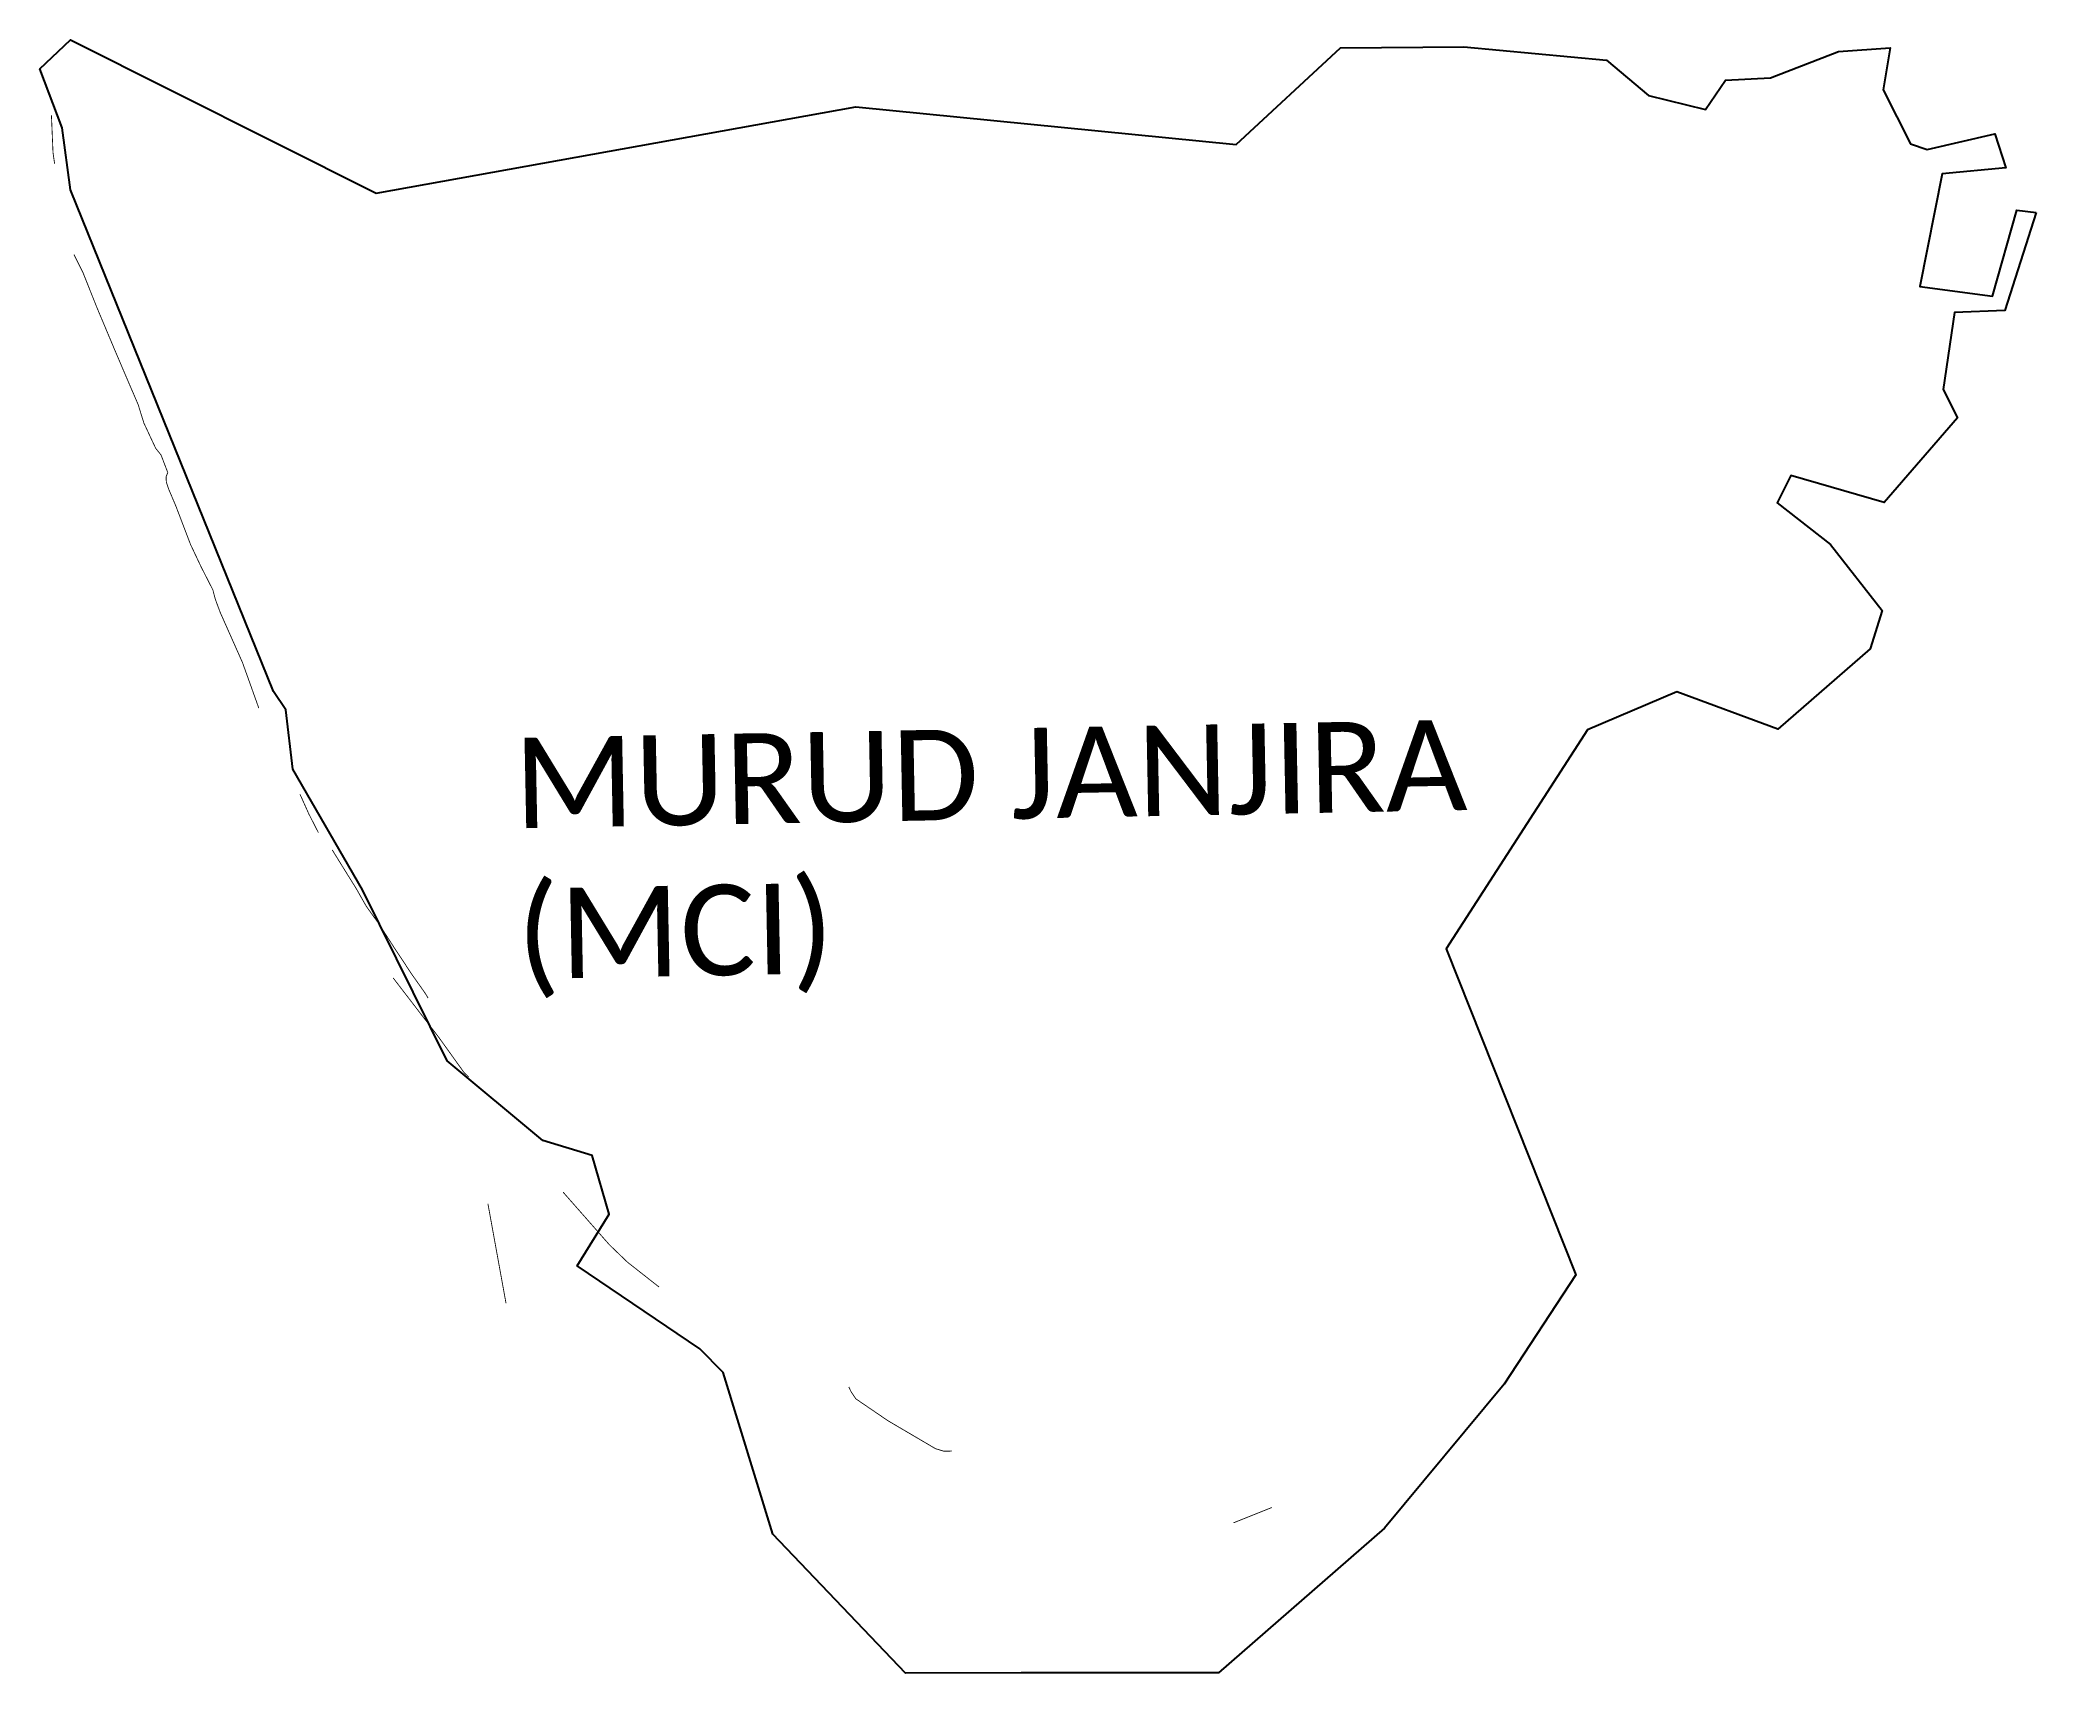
# Model space of a CAD drawing. Header units: metres. Extents: x 283713 to 286112, y 2026364 to 2028326.
import ezdxf

# ---------------------------------------------------------------- set-up
doc = ezdxf.new("R2010")
doc.units = ezdxf.units.M
for name, color, linetype in [('SEAWALL', 170, 'Continuous'), ('village', 3, 'Continuous'), ('VILLAGE NAME', 250, 'Continuous')]:
    doc.layers.add(name, color=color, linetype=linetype)
doc.styles.get("Standard").update_dxf_attribs({"font": 'simplex.shx'})

msp = doc.modelspace()

# ---------------------------------------------------------------- linework, layer by layer
at = {"layer": 'SEAWALL', "color": 30, "const_width": 1, "flags": 128}
for points in [[(283727.1, 2028235.6), (283729, 2028190.7), (283730.9, 2028177.4)], [(283754.1, 2028068.3), (283765, 2028046.6), (283782, 2028004), (283803.2, 2027953.6), (283815.7, 2027924.3), (283831.3, 2027888), (283838.2, 2027865.8), (283852.4, 2027835.4), (283858.8, 2027827.5), (283866.9, 2027806.3), (283865, 2027801.5), (283865.1, 2027794.8), (283867.5, 2027787.6), (283876.8, 2027765.6), (283894.2, 2027720), (283907.2, 2027692.5), (283921.1, 2027665.3), (283923.9, 2027654.5), (283929.8, 2027638.5), (283956.8, 2027577.7), (283976.3, 2027523.2)], [(284025.8, 2027419.7), (284036.4, 2027396.1), (284047.9, 2027373.6)], [(284064.5, 2027352.9), (284072.4, 2027340.1), (284083.2, 2027322.7), (284093.3, 2027306.5), (284105.5, 2027285), (284120.6, 2027264), (284138.7, 2027235.8), (284160.4, 2027203), (284175.8, 2027181.2), (284179.8, 2027174.7)], [(284137.8, 2027198.9), (284192.5, 2027127.7), (284223, 2027085.2), (284228.6, 2027079.9)], [(284342, 2026941.5), (284397.6, 2026878.3), (284419.3, 2026857.4), (284457.3, 2026827.5)], [(284251.6, 2026927.7), (284273.4, 2026807.8)], [(284685.3, 2026707.5), (284688, 2026701.8), (284693.7, 2026693.2), (284732.4, 2026666.8), (284789.6, 2026633.2), (284799.6, 2026630.2), (284809.3, 2026630.4)], [(285147.5, 2026544.1), (285193.7, 2026562.6)]]:
    msp.add_lwpolyline(points, dxfattribs=at)
at = {"layer": 'village', "color": 3, "true_color": 0x00ff00}
msp.add_polyline3d([(286112.1, 2028118.9, 0), (286074.7, 2028001.1, 0), (286014.1, 2027998.7, 0), (286000.3, 2027906.3, 0), (286017.7, 2027872.2, 0), (285929.4, 2027770.4, 0), (285817.3, 2027802.6, 0), (285801.1, 2027769.8, 0), (285865.2, 2027719.7, 0), (285927.2, 2027640.7, 0), (285912.8, 2027594.6, 0), (285801.7, 2027498, 0), (285680.4, 2027542.9, 0), (285573, 2027497.1, 0), (285403, 2027233.8, 0), (285559, 2026842.1, 0), (285472.9, 2026710.8, 0), (285329.1, 2026537.9, 0), (285129.4, 2026363.9, 0), (284892.3, 2026363.7, 0), (284753.5, 2026363.6, 0), (284594, 2026530.5, 0), (284534.4, 2026724.7, 0), (284506.4, 2026753.2, 0), (284358.8, 2026852.8, 0), (284397.3, 2026915, 0), (284377, 2026985.6, 0), (284317.8, 2027003.6, 0), (284202.5, 2027099.5, 0), (284101.1, 2027304.7, 0), (284017.1, 2027449.9, 0), (284008.7, 2027521.3, 0), (283993.9, 2027543.3, 0), (283750.1, 2028146.2, 0), (283740, 2028220.7, 0), (283713.3, 2028291.3, 0), (283749.9, 2028326.2, 0), (284117.5, 2028142.2, 0), (284693.9, 2028246, 0), (285150.6, 2028200.4, 0), (285276, 2028316.9, 0), (285424.5, 2028318.1, 0), (285596, 2028302, 0), (285646.5, 2028259.6, 0), (285715, 2028242.8, 0), (285739, 2028277.7, 0), (285793, 2028280.6, 0), (285874.7, 2028312.2, 0), (285936.7, 2028316.8, 0), (285928.4, 2028266.3, 0), (285961, 2028201.2, 0), (285981.1, 2028194.6, 0), (286062.3, 2028213.4, 0), (286075.6, 2028172.4, 0), (285999.1, 2028165.3, 0), (285972.3, 2028030, 0), (286059.8, 2028018.1, 0), (286089, 2028121.5, 0)], close=True, dxfattribs=at)

# ---------------------------------------------------------------- texts
at = {"layer": 'VILLAGE NAME', "insert": (284281.8, 2027487.4), "char_height": 108.748, "attachment_point": 1, "rotation": 1.1028}
msp.add_mtext_dynamic_manual_height_columns('{\\fCalibri|b0|i0|c0|p34;MURUD JANJIRA (MCI)}', width=1174.7, gutter_width=543.7, heights=[0], dxfattribs=at)

doc.saveas('drawing.dxf')
